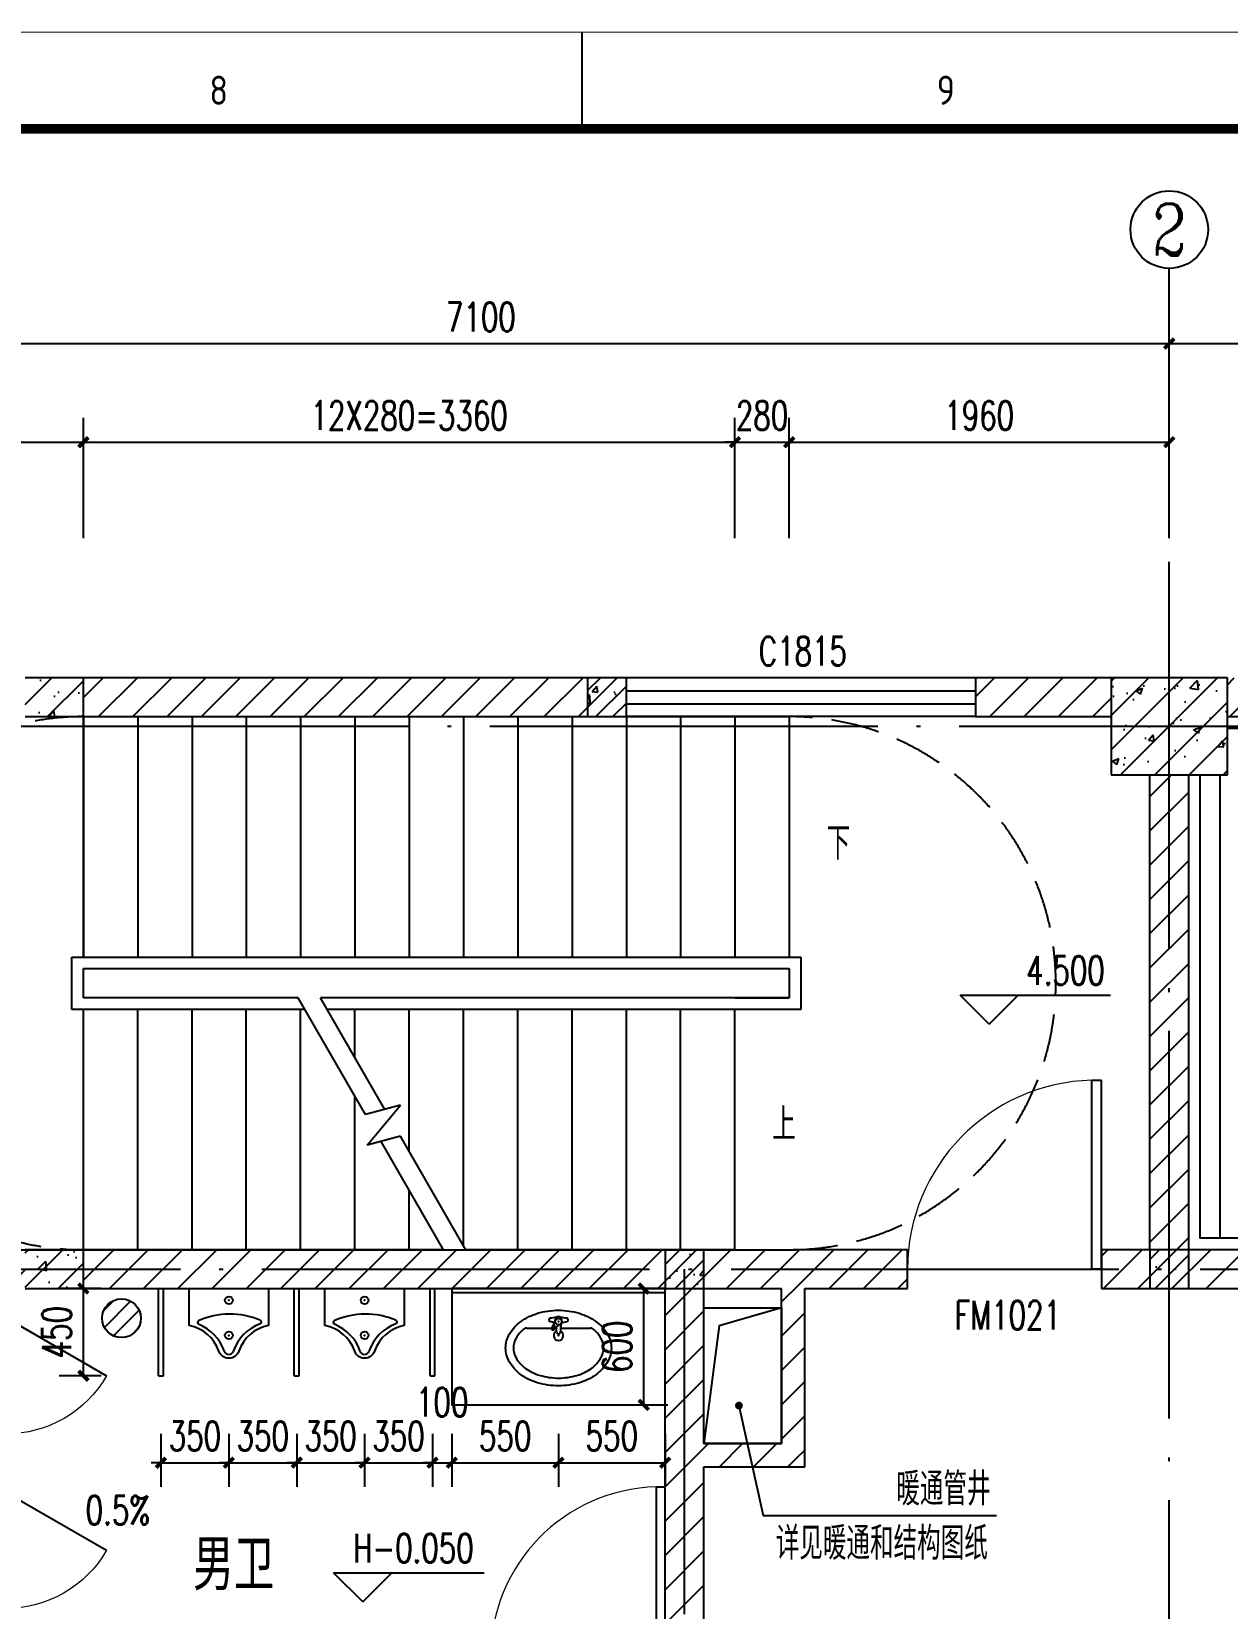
# Model space of a CAD drawing. Extents: x -93062 to 326984, y -142534 to 91021.
# Drawn here: x 168802 to 174969, y -11609 to -3476 of the extents above; entities that cross this region are included whole.
import ezdxf
from ezdxf.enums import TextEntityAlignment as Align

# ---------------------------------------------------------------- set-up
doc = ezdxf.new("R2010")
doc.units = 0
doc.header["$LTSCALE"] = 1000
doc.header["$MEASUREMENT"] = 0
doc.linetypes.add('DASH', pattern=[0.35, 0.25, -0.1])
doc.linetypes.add('DOTE', pattern=[2.42, 2, -0.2, 0.02, -0.2])
doc.layers.get('0').update_dxf_attribs({"color": 8})
doc.layers.get('Defpoints').update_dxf_attribs({"color": 8})
for name, color, linetype in [('AXIS', 8, 'Continuous'), ('AXIS_TEXT', 8, 'Continuous'), ('CENTRE LINE', 8, 'DOTE'), ('COLUMN', 8, 'Continuous'), ('DIM_ELEV', 8, 'Continuous'), ('DIM_LEAD', 8, 'Continuous'), ('DIM_SYMB', 8, 'Continuous'), ('DOTE', 8, 'DOTE'), ('HOLE', 8, 'Continuous'), ('LATRINE', 8, 'Continuous'), ('LVTRY', 8, 'Continuous'), ('PUB_DIM', 8, 'Continuous'), ('PUB_HATCH', 8, 'Continuous'), ('PUB_TEXT', 8, 'Continuous'), ('STAIR', 8, 'Continuous'), ('TEXT', 8, 'Continuous'), ('WALL', 8, 'Continuous'), ('WINDOW', 8, 'Continuous'), ('WINDOW_TEXT', 8, 'Continuous')]:
    doc.layers.add(name, color=color, linetype=linetype)
doc.styles.add('_TCH_AXIS', font='COMPLEX', dxfattribs={"bigfont": 'GBCBIG'})
doc.styles.add('_TCH_DIM', font='SIMPLEX', dxfattribs={"bigfont": 'GBCBIG'})
doc.styles.add('_TCH_DIM_T3', font='SIMPLEX', dxfattribs={"width": 0.705882, "bigfont": 'GBCBIG'})
doc.styles.add('_TCH_WINDOW', font='SIMPLEX', dxfattribs={"bigfont": 'GBCBIG'})
doc.styles.add('HZTXT', font='geditxt.shx', dxfattribs={"width": 0.8, "bigfont": 'hztxt1.shx'})
doc.styles.get("Standard").update_dxf_attribs({"font": 'gbenor.shx', "bigfont": 'gbcbig.shx'})
doc.styles.add('TK', font='GEDITXT.SHX', dxfattribs={"width": 0.85, "height": 3.5, "bigfont": 'DXT.SHX'})
doc.dimstyles.new('_TCH_ARCH&&50', dxfattribs={"dimtxt": 148.75, "dimasz": 50, "dimexe": 125, "dimexo": 150, "dimgap": 63.125, "dimtad": 1, "dimdec": 0, "dimzin": 0, "dimdsep": 46, "dimtxsty": '_TCH_DIM_T3', "dimblk": 'ARCHTICK', "dimcen": 0.09, "dimazin": 2, "dimtfac": 1, "dimtdec": 0, "dimtix": 1, "dimtmove": 2, "dimatfit": 3, "dimfxl": 1, "dimtolj": 1, "dimtzin": 0, "dimarcsym": 0})
pattern_1 = [(45, (0, 89.76), (-88.38838, 88.38838), [])]
pattern_2 = [(45, (0, 0), (-88.38835, 88.38835), []), (50, (0, 0), (358.6301, -31.37607), [37.5, -412.5]), (355, (0, 0), (-69.3757, 376.0961), [30, -330]), (100.4514, (29.9, -2.6), (289.2547, 344.7198), [31.8701, -350.57106]), (46.1842, (0, 100), (533.6205, -82.7595), [56.25, -618.75]), (96.6356, (44.47, 93.1), (467.3314, 487.059), [47.8051, -525.8565]), (351.1842, (0, 100), (467.331, 487.0593), [45, -495]), (21, (50, 75), (298.45353, -201.30945), [37.5, -412.5]), (326, (50, 75), (121.6577, 362.575), [30, -330]), (71.4514, (74.87, 58.22), (420.1113, 161.26525), [31.8701, -350.57106]), (37.5, (0, 0), (6.07993, 166.44693), [0, -326, 0, -335, 0, -331.25]), (7.5, (0, 0), (131.53477, 197.20586), [0, -191, 0, -318.5, 0, -126.25]), (327.5, (-111.5, 0), (266.91122, -11.27744), [0, -125, 0, -390, 0, -517.5]), (317.5, (-161.5, 0), (291.5931, 50.0525), [0, -162.5, 0, -259, 0, -367.5])]

# ---------------------------------------------------------------- blocks, each defined once
blk = doc.blocks.new('GEDI_WK_A11')
at = {"color": 3}
blk.add_line((600, 584), (600, 594), dxfattribs=at)
for points, const_width in [([(0, 0), (1050, 0), (1050, 594), (0, 594)], 0.1), ([(25, 10), (1040, 10), (1040, 584), (25, 584)], 1)]:
    blk.add_lwpolyline(points, close=True, dxfattribs=dict(at, const_width=const_width))
for s, p in [('8', (562.5, 588)), ('9', (637.5, 588))]:
    blk.add_text(s, height=3, dxfattribs=at).set_placement(p, align=Align.MIDDLE)
blk = doc.blocks.new('A$C024A6866')
blk.add_blockref('GEDI_WK_A11', (0, 0))
at = {"style": 'TK', "width": 0.85}
for tag, height, p in [('PROJECTNAME', 4.75, (985, 44)), ('PHASE', 4, (1027, 44)), ('DRAWINGNAME', 4.75, (995, 31))]:
    blk.add_attdef(tag, text='', height=height, dxfattribs=at).set_placement(p, align=Align.MIDDLE_CENTER)
for tag, p, height in [('APPROVE', (872, 32.75), 3.5), ('DESIGN', (917, 32.75), 3.5), ('REVIEW1', (872, 25.75), 3.5), ('DRAW', (917, 25.75), 3.5), ('REVIEW2', (872, 18.75), 3.5), ('PROPORTION', (917, 18.75), 3.5), ('DRAWINGNUMBER', (967, 18.5), 4), ('CHECK', (872, 11.75), 3.5), ('DATE', (917, 11.75), 3.5), ('VERSION', (1033, 11.75), 3.5)]:
    blk.add_attdef(tag, p, '', height=height, dxfattribs=at)
blk = doc.blocks.new('sgdsg')
at = {"xscale": 50, "yscale": 50, "zscale": 50}
blk.add_blockref('A$C024A6866', (-52500, 0), dxfattribs=at)
blk = doc.blocks.new('_ArchTick')
at = {"color": 0, "linetype": 'ByBlock', "const_width": 0.4}
blk.add_lwpolyline([(-0.5, -0.5), (0.5, 0.5)], dxfattribs=at)
blk = doc.blocks.new('*D825')
at = {"layer": 'Defpoints', "color": 0, "transparency": 16777216}
for p in [(171558.7, -9958.9), (171959, -9958.9), (171558.7, -10558.9)]:
    blk.add_point(p, dxfattribs=at)
at = {"layer": 'PUB_DIM', "color": 0, "lineweight": -2, "transparency": 16777216}
for p, q in [((171708.7, -9958.9), (172084, -9958.9)), ((171959, -10558.9), (171959, -9958.9)), ((171708.7, -10558.9), (172084, -10558.9))]:
    blk.add_line(p, q, dxfattribs=at)
at = {"layer": 'PUB_DIM', "color": 0, "lineweight": -2, "transparency": 16777216, "xscale": 50, "yscale": 50, "zscale": 50}
for p, rotation in [((171959, -9958.9), 90), ((171959, -10558.9), 270)]:
    blk.add_blockref('_ArchTick', p, dxfattribs=dict(at, rotation=rotation))
at = {"layer": 'PUB_DIM', "color": 0, "transparency": 16777216, "insert": (171821.5, -10258.9), "char_height": 148.75, "attachment_point": 5, "rotation": 90, "style": '_TCH_DIM_T3'}
blk.add_mtext('\\A1;600', dxfattribs=at)
blk = doc.blocks.new('*D826')
at = {"layer": 'Defpoints', "color": 0, "transparency": 16777216}
for p in [(169069.2, -9958.9), (169310, -9958.9), (169310, -10408.9)]:
    blk.add_point(p, dxfattribs=at)
at = {"layer": 'PUB_DIM', "color": 0, "lineweight": -2, "transparency": 16777216}
for p, q in [((169160, -9958.9), (168944.2, -9958.9)), ((169069.2, -10408.9), (169069.2, -9958.9)), ((169160, -10408.9), (168944.2, -10408.9))]:
    blk.add_line(p, q, dxfattribs=at)
at = {"layer": 'PUB_DIM', "color": 0, "lineweight": -2, "transparency": 16777216, "xscale": 50, "yscale": 50, "zscale": 50}
for p, rotation in [((169069.2, -9958.9), 90), ((169069.2, -10408.9), 270)]:
    blk.add_blockref('_ArchTick', p, dxfattribs=dict(at, rotation=rotation))
at = {"layer": 'PUB_DIM', "color": 0, "transparency": 16777216, "insert": (168931.7, -10183.9), "char_height": 148.75, "attachment_point": 5, "rotation": 90, "style": '_TCH_DIM_T3'}
blk.add_mtext('\\A1;450', dxfattribs=at)
blk = doc.blocks.new('*D827')
at = {"layer": 'Defpoints', "color": 0, "transparency": 16777216}
for p in [(169469.2, -10558.9), (169819.2, -10558.9), (169819.2, -10857)]:
    blk.add_point(p, dxfattribs=at)
at = {"layer": 'PUB_DIM', "color": 0, "lineweight": -2, "transparency": 16777216}
for p, q in [((169469.2, -10708.9), (169469.2, -10982)), ((169819.2, -10708.9), (169819.2, -10982)), ((169469.2, -10857), (169419.2, -10857)), ((169469.2, -10857), (169819.2, -10857)), ((169819.2, -10857), (169869.2, -10857))]:
    blk.add_line(p, q, dxfattribs=at)
at = {"layer": 'PUB_DIM', "color": 0, "lineweight": -2, "transparency": 16777216, "xscale": 50, "yscale": 50, "zscale": 50}
blk.add_blockref('_ArchTick', (169469.2, -10857), dxfattribs=at)
at = {"layer": 'PUB_DIM', "color": 0, "lineweight": -2, "transparency": 16777216, "xscale": 50, "yscale": 50, "zscale": 50, "rotation": 180}
blk.add_blockref('_ArchTick', (169819.2, -10857), dxfattribs=at)
at = {"layer": 'PUB_DIM', "color": 0, "transparency": 16777216, "insert": (169644.2, -10719.5), "char_height": 148.75, "attachment_point": 5, "style": '_TCH_DIM_T3'}
blk.add_mtext('\\A1;350', dxfattribs=at)
blk = doc.blocks.new('*D828')
at = {"layer": 'Defpoints', "color": 0, "transparency": 16777216}
for p in [(169819.2, -10558.9), (170169.2, -10558.9), (170169.2, -10857)]:
    blk.add_point(p, dxfattribs=at)
at = {"layer": 'PUB_DIM', "color": 0, "lineweight": -2, "transparency": 16777216}
for p, q in [((169819.2, -10708.9), (169819.2, -10982)), ((170169.2, -10708.9), (170169.2, -10982)), ((169819.2, -10857), (169769.2, -10857)), ((169819.2, -10857), (170169.2, -10857)), ((170169.2, -10857), (170219.2, -10857))]:
    blk.add_line(p, q, dxfattribs=at)
at = {"layer": 'PUB_DIM', "color": 0, "lineweight": -2, "transparency": 16777216, "xscale": 50, "yscale": 50, "zscale": 50}
blk.add_blockref('_ArchTick', (169819.2, -10857), dxfattribs=at)
at = {"layer": 'PUB_DIM', "color": 0, "lineweight": -2, "transparency": 16777216, "xscale": 50, "yscale": 50, "zscale": 50, "rotation": 180}
blk.add_blockref('_ArchTick', (170169.2, -10857), dxfattribs=at)
at = {"layer": 'PUB_DIM', "color": 0, "transparency": 16777216, "insert": (169994.2, -10719.5), "char_height": 148.75, "attachment_point": 5, "style": '_TCH_DIM_T3'}
blk.add_mtext('\\A1;350', dxfattribs=at)
blk = doc.blocks.new('*D829')
at = {"layer": 'Defpoints', "color": 0, "transparency": 16777216}
for p in [(170169.2, -10558.9), (170519.2, -10558.9), (170519.2, -10857)]:
    blk.add_point(p, dxfattribs=at)
at = {"layer": 'PUB_DIM', "color": 0, "lineweight": -2, "transparency": 16777216}
for p, q in [((170169.2, -10708.9), (170169.2, -10982)), ((170519.2, -10708.9), (170519.2, -10982)), ((170169.2, -10857), (170119.2, -10857)), ((170169.2, -10857), (170519.2, -10857)), ((170519.2, -10857), (170569.2, -10857))]:
    blk.add_line(p, q, dxfattribs=at)
at = {"layer": 'PUB_DIM', "color": 0, "lineweight": -2, "transparency": 16777216, "xscale": 50, "yscale": 50, "zscale": 50}
blk.add_blockref('_ArchTick', (170169.2, -10857), dxfattribs=at)
at = {"layer": 'PUB_DIM', "color": 0, "lineweight": -2, "transparency": 16777216, "xscale": 50, "yscale": 50, "zscale": 50, "rotation": 180}
blk.add_blockref('_ArchTick', (170519.2, -10857), dxfattribs=at)
at = {"layer": 'PUB_DIM', "color": 0, "transparency": 16777216, "insert": (170344.2, -10719.5), "char_height": 148.75, "attachment_point": 5, "style": '_TCH_DIM_T3'}
blk.add_mtext('\\A1;350', dxfattribs=at)
blk = doc.blocks.new('*D830')
at = {"layer": 'Defpoints', "color": 0, "transparency": 16777216}
for p in [(170519.2, -10558.9), (170869.2, -10558.9), (170869.2, -10857)]:
    blk.add_point(p, dxfattribs=at)
at = {"layer": 'PUB_DIM', "color": 0, "lineweight": -2, "transparency": 16777216}
for p, q in [((170519.2, -10708.9), (170519.2, -10982)), ((170869.2, -10708.9), (170869.2, -10982)), ((170519.2, -10857), (170469.2, -10857)), ((170519.2, -10857), (170869.2, -10857)), ((170869.2, -10857), (170919.2, -10857))]:
    blk.add_line(p, q, dxfattribs=at)
at = {"layer": 'PUB_DIM', "color": 0, "lineweight": -2, "transparency": 16777216, "xscale": 50, "yscale": 50, "zscale": 50}
blk.add_blockref('_ArchTick', (170519.2, -10857), dxfattribs=at)
at = {"layer": 'PUB_DIM', "color": 0, "lineweight": -2, "transparency": 16777216, "xscale": 50, "yscale": 50, "zscale": 50, "rotation": 180}
blk.add_blockref('_ArchTick', (170869.2, -10857), dxfattribs=at)
at = {"layer": 'PUB_DIM', "color": 0, "transparency": 16777216, "insert": (170694.2, -10719.5), "char_height": 148.75, "attachment_point": 5, "style": '_TCH_DIM_T3'}
blk.add_mtext('\\A1;350', dxfattribs=at)
blk = doc.blocks.new('*D831')
at = {"layer": 'Defpoints', "color": 0, "transparency": 16777216}
for p in [(170869.2, -10558.9), (170969.2, -10558.9), (170969.2, -10857)]:
    blk.add_point(p, dxfattribs=at)
at = {"layer": 'PUB_DIM', "color": 0, "lineweight": -2, "transparency": 16777216}
for p, q in [((170869.2, -10708.9), (170869.2, -10982)), ((170969.2, -10708.9), (170969.2, -10982)), ((170869.2, -10857), (170819.2, -10857)), ((170869.2, -10857), (170969.2, -10857)), ((170969.2, -10857), (171019.2, -10857))]:
    blk.add_line(p, q, dxfattribs=at)
at = {"layer": 'PUB_DIM', "color": 0, "lineweight": -2, "transparency": 16777216, "xscale": 50, "yscale": 50, "zscale": 50}
blk.add_blockref('_ArchTick', (170869.2, -10857), dxfattribs=at)
at = {"layer": 'PUB_DIM', "color": 0, "lineweight": -2, "transparency": 16777216, "xscale": 50, "yscale": 50, "zscale": 50, "rotation": 180}
blk.add_blockref('_ArchTick', (170969.2, -10857), dxfattribs=at)
at = {"layer": 'PUB_DIM', "color": 0, "transparency": 16777216, "insert": (170919.2, -10544.5), "char_height": 148.75, "attachment_point": 5, "style": '_TCH_DIM_T3'}
blk.add_mtext('\\A1;100', dxfattribs=at)
blk = doc.blocks.new('*D832')
at = {"layer": 'Defpoints', "color": 0, "transparency": 16777216}
for p in [(170969.2, -10558.9), (171519.2, -10558.9), (171519.2, -10857)]:
    blk.add_point(p, dxfattribs=at)
at = {"layer": 'PUB_DIM', "color": 0, "lineweight": -2, "transparency": 16777216}
for p, q in [((170969.2, -10708.9), (170969.2, -10982)), ((171519.2, -10708.9), (171519.2, -10982)), ((170969.2, -10857), (171519.2, -10857))]:
    blk.add_line(p, q, dxfattribs=at)
at = {"layer": 'PUB_DIM', "color": 0, "lineweight": -2, "transparency": 16777216, "xscale": 50, "yscale": 50, "zscale": 50, "rotation": 180}
blk.add_blockref('_ArchTick', (170969.2, -10857), dxfattribs=at)
at = {"layer": 'PUB_DIM', "color": 0, "lineweight": -2, "transparency": 16777216, "xscale": 50, "yscale": 50, "zscale": 50}
blk.add_blockref('_ArchTick', (171519.2, -10857), dxfattribs=at)
at = {"layer": 'PUB_DIM', "color": 0, "transparency": 16777216, "insert": (171244.2, -10719.5), "char_height": 148.75, "attachment_point": 5, "style": '_TCH_DIM_T3'}
blk.add_mtext('\\A1;550', dxfattribs=at)
blk = doc.blocks.new('*D833')
at = {"layer": 'Defpoints', "color": 0, "transparency": 16777216}
for p in [(171519.2, -10558.9), (172069.2, -10558.9), (172069.2, -10857)]:
    blk.add_point(p, dxfattribs=at)
at = {"layer": 'PUB_DIM', "color": 0, "lineweight": -2, "transparency": 16777216}
for p, q in [((171519.2, -10708.9), (171519.2, -10982)), ((172069.2, -10708.9), (172069.2, -10982)), ((171519.2, -10857), (172069.2, -10857))]:
    blk.add_line(p, q, dxfattribs=at)
at = {"layer": 'PUB_DIM', "color": 0, "lineweight": -2, "transparency": 16777216, "xscale": 50, "yscale": 50, "zscale": 50, "rotation": 180}
blk.add_blockref('_ArchTick', (171519.2, -10857), dxfattribs=at)
at = {"layer": 'PUB_DIM', "color": 0, "lineweight": -2, "transparency": 16777216, "xscale": 50, "yscale": 50, "zscale": 50}
blk.add_blockref('_ArchTick', (172069.2, -10857), dxfattribs=at)
at = {"layer": 'PUB_DIM', "color": 0, "transparency": 16777216, "insert": (171794.2, -10719.5), "char_height": 148.75, "attachment_point": 5, "style": '_TCH_DIM_T3'}
blk.add_mtext('\\A1;550', dxfattribs=at)
blk = doc.blocks.new('*D859')
at = {"layer": 'AXIS', "color": 0, "lineweight": -2, "transparency": 16777216}
for p, q in [((167569.2, -6088.5), (167569.2, -5468.6)), ((169069.2, -6088.5), (169069.2, -5468.6)), ((167569.2, -5593.6), (169069.2, -5593.6))]:
    blk.add_line(p, q, dxfattribs=at)
at = {"layer": 'Defpoints', "color": 0, "transparency": 16777216}
for p in [(169069.2, -5593.6), (167569.2, -6238.5), (169069.2, -6238.5)]:
    blk.add_point(p, dxfattribs=at)
at = {"layer": 'AXIS', "color": 0, "lineweight": -2, "transparency": 16777216, "xscale": 50, "yscale": 50, "zscale": 50, "rotation": 180}
blk.add_blockref('_ArchTick', (167569.2, -5593.6), dxfattribs=at)
at = {"layer": 'AXIS', "color": 0, "lineweight": -2, "transparency": 16777216, "xscale": 50, "yscale": 50, "zscale": 50}
blk.add_blockref('_ArchTick', (169069.2, -5593.6), dxfattribs=at)
at = {"layer": 'AXIS', "color": 0, "transparency": 16777216, "insert": (168319.2, -5456.1), "char_height": 148.75, "attachment_point": 5, "style": '_TCH_DIM_T3'}
blk.add_mtext('\\A1;1500', dxfattribs=at)
blk = doc.blocks.new('*D860')
at = {"layer": 'AXIS', "color": 0, "lineweight": -2, "transparency": 16777216}
for p, q in [((169069.2, -6088.5), (169069.2, -5468.6)), ((172429.2, -6088.5), (172429.2, -5468.6)), ((169069.2, -5593.6), (172429.2, -5593.6))]:
    blk.add_line(p, q, dxfattribs=at)
at = {"layer": 'Defpoints', "color": 0, "transparency": 16777216}
for p in [(172429.2, -5593.6), (169069.2, -6238.5), (172429.2, -6238.5)]:
    blk.add_point(p, dxfattribs=at)
at = {"layer": 'AXIS', "color": 0, "lineweight": -2, "transparency": 16777216, "xscale": 50, "yscale": 50, "zscale": 50, "rotation": 180}
blk.add_blockref('_ArchTick', (169069.2, -5593.6), dxfattribs=at)
at = {"layer": 'AXIS', "color": 0, "lineweight": -2, "transparency": 16777216, "xscale": 50, "yscale": 50, "zscale": 50}
blk.add_blockref('_ArchTick', (172429.2, -5593.6), dxfattribs=at)
at = {"layer": 'AXIS', "color": 0, "transparency": 16777216, "insert": (170749.2, -5456.1), "char_height": 148.75, "attachment_point": 5, "style": '_TCH_DIM_T3'}
blk.add_mtext('\\A1;12X280=3360', dxfattribs=at)
blk = doc.blocks.new('*D861')
at = {"layer": 'AXIS', "color": 0, "lineweight": -2, "transparency": 16777216}
for p, q in [((172429.2, -6088.5), (172429.2, -5468.6)), ((172709.2, -6088.5), (172709.2, -5468.6)), ((172429.2, -5593.6), (172379.2, -5593.6)), ((172429.2, -5593.6), (172709.2, -5593.6)), ((172709.2, -5593.6), (172759.2, -5593.6))]:
    blk.add_line(p, q, dxfattribs=at)
at = {"layer": 'Defpoints', "color": 0, "transparency": 16777216}
for p in [(172709.2, -5593.6), (172429.2, -6238.5), (172709.2, -6238.5)]:
    blk.add_point(p, dxfattribs=at)
at = {"layer": 'AXIS', "color": 0, "lineweight": -2, "transparency": 16777216, "xscale": 50, "yscale": 50, "zscale": 50}
blk.add_blockref('_ArchTick', (172429.2, -5593.6), dxfattribs=at)
at = {"layer": 'AXIS', "color": 0, "lineweight": -2, "transparency": 16777216, "xscale": 50, "yscale": 50, "zscale": 50, "rotation": 180}
blk.add_blockref('_ArchTick', (172709.2, -5593.6), dxfattribs=at)
at = {"layer": 'AXIS', "color": 0, "transparency": 16777216, "insert": (172569.2, -5456.1), "char_height": 148.75, "attachment_point": 5, "style": '_TCH_DIM_T3'}
blk.add_mtext('\\A1;280', dxfattribs=at)
blk = doc.blocks.new('*D862')
at = {"layer": 'AXIS', "color": 0, "lineweight": -2, "transparency": 16777216}
for p, q in [((172709.2, -6088.5), (172709.2, -5468.6)), ((174669.2, -6088.5), (174669.2, -5468.6)), ((172709.2, -5593.6), (174669.2, -5593.6))]:
    blk.add_line(p, q, dxfattribs=at)
at = {"layer": 'Defpoints', "color": 0, "transparency": 16777216}
for p in [(174669.2, -5593.6), (172709.2, -6238.5), (174669.2, -6238.5)]:
    blk.add_point(p, dxfattribs=at)
at = {"layer": 'AXIS', "color": 0, "lineweight": -2, "transparency": 16777216, "xscale": 50, "yscale": 50, "zscale": 50, "rotation": 180}
blk.add_blockref('_ArchTick', (172709.2, -5593.6), dxfattribs=at)
at = {"layer": 'AXIS', "color": 0, "lineweight": -2, "transparency": 16777216, "xscale": 50, "yscale": 50, "zscale": 50}
blk.add_blockref('_ArchTick', (174669.2, -5593.6), dxfattribs=at)
at = {"layer": 'AXIS', "color": 0, "transparency": 16777216, "insert": (173689.2, -5456.1), "char_height": 148.75, "attachment_point": 5, "style": '_TCH_DIM_T3'}
blk.add_mtext('\\A1;1960', dxfattribs=at)
blk = doc.blocks.new('*D863')
at = {"layer": 'AXIS', "color": 0, "lineweight": -2, "transparency": 16777216}
for p, q in [((167569.2, -6088.5), (167569.2, -4960.1)), ((174669.2, -6088.5), (174669.2, -4960.1)), ((167569.2, -5085.1), (174669.2, -5085.1))]:
    blk.add_line(p, q, dxfattribs=at)
at = {"layer": 'Defpoints', "color": 0, "transparency": 16777216}
for p in [(174669.2, -5085.1), (167569.2, -6238.5), (174669.2, -6238.5)]:
    blk.add_point(p, dxfattribs=at)
at = {"layer": 'AXIS', "color": 0, "lineweight": -2, "transparency": 16777216, "xscale": 50, "yscale": 50, "zscale": 50, "rotation": 180}
blk.add_blockref('_ArchTick', (167569.2, -5085.1), dxfattribs=at)
at = {"layer": 'AXIS', "color": 0, "lineweight": -2, "transparency": 16777216, "xscale": 50, "yscale": 50, "zscale": 50}
blk.add_blockref('_ArchTick', (174669.2, -5085.1), dxfattribs=at)
at = {"layer": 'AXIS', "color": 0, "transparency": 16777216, "insert": (171119.2, -4947.6), "char_height": 148.75, "attachment_point": 5, "style": '_TCH_DIM_T3'}
blk.add_mtext('\\A1;7100', dxfattribs=at)
blk = doc.blocks.new('*D864')
at = {"layer": 'AXIS', "color": 0, "lineweight": -2, "transparency": 16777216}
for p, q in [((174669.2, -6088.5), (174669.2, -4960.1)), ((178119.2, -6088.5), (178119.2, -4960.1)), ((174669.2, -5085.1), (178119.2, -5085.1))]:
    blk.add_line(p, q, dxfattribs=at)
at = {"layer": 'Defpoints', "color": 0, "transparency": 16777216}
for p in [(178119.2, -5085.1), (174669.2, -6238.5), (178119.2, -6238.5)]:
    blk.add_point(p, dxfattribs=at)
at = {"layer": 'AXIS', "color": 0, "lineweight": -2, "transparency": 16777216, "xscale": 50, "yscale": 50, "zscale": 50, "rotation": 180}
blk.add_blockref('_ArchTick', (174669.2, -5085.1), dxfattribs=at)
at = {"layer": 'AXIS', "color": 0, "lineweight": -2, "transparency": 16777216, "xscale": 50, "yscale": 50, "zscale": 50}
blk.add_blockref('_ArchTick', (178119.2, -5085.1), dxfattribs=at)
at = {"layer": 'AXIS', "color": 0, "transparency": 16777216, "insert": (176394.2, -4947.6), "char_height": 148.75, "attachment_point": 5, "style": '_TCH_DIM_T3'}
blk.add_mtext('\\A1;3450', dxfattribs=at)
blk = doc.blocks.new('$DorLib2D$00000001')
for p, q in [((0.45, 0.975), (0.5, 0.975)), ((0.45, 0), (0.45, 0.975)), ((0.5, 0), (0.5, 0.975)), ((0.5, 0), (0.45, 0))]:
    blk.add_line(p, q)
at = {"lineweight": 13}
blk.add_arc((0.475, 0), 0.975, 91.46928, 180, dxfattribs=at)
blk = doc.blocks.new('$lvtry$00000222')
at = {"color": 0, "elevation": 0}
blk.add_lwpolyline([(-205, -190.7), (-205, 0), (205, 0), (205, -190.7, 0.268068), (50.8, -323.5, -0.317765), (0, -359.6, -0.317765), (-50.8, -323.5, 0.268068)], format="xyb", close=True, dxfattribs=at)
at = {"color": 0}
for centre in [(0, -60.4, 0), (0, -241.6, 0)]:
    blk.add_circle(centre, 20, dxfattribs=at)
for centre, radius, start, end in [((5.1, -526.4, 0), 395, 66.66751, 114.10839), ((-152.2, -175, 0), 10, 114.10839, 248.1394), ((-242.8, -400.9, 0), 233.4, 19.26394, 68.1394), ((242.8, -400.9, 0), 233.4, 110.49411, 160.73606), ((157.6, -172.9, 0), 10, 290.49411, 66.66751), ((0.2, -316, 0), 24, 199.26394, 269.49984), ((-0.2, -316, 0), 24, 270.50016, 340.73606)]:
    blk.add_arc(centre, radius, start, end, dxfattribs=at)
for p in [(0, -60.4, 0), (0, -241.6, 0)]:
    blk.add_point(p, dxfattribs=at)
blk = doc.blocks.new('$lvtry$00000195')
at = {"color": 0}
for p, q in [((-16.7, -58.3), (-16.7, -48.5)), ((16.7, -58.3), (16.7, -48.5)), ((-165.2, -91.4), (-34.4, -91.4)), ((-16.2, -91.4), (-11, -91.4)), ((11, -91.4), (165.2, -91.4))]:
    blk.add_line(p, q, dxfattribs=at)
blk.add_lwpolyline([(272.6, -194.7, -0.132138), (253.6, -265.6, -0.106661), (192.8, -332.4, -0.083339), (107.9, -373.9, -0.072039), (0, -389.5, -0.072039), (-107.9, -373.9, -0.083339), (-192.8, -332.4, -0.106661), (-253.6, -265.6, -0.132138), (-272.6, -194.7, -0.132138), (-253.6, -123.9, -0.106661), (-192.8, -57, -0.083339), (-107.9, -15.6, -0.072039), (0, 0, -0.072039), (107.9, -15.6, -0.083339), (192.8, -57, -0.106661), (253.6, -123.9, -0.132138)], format="xyb", close=True, dxfattribs=at)
blk.add_circle((0, -58.3), 16.7, dxfattribs=at)
for centre, radius, start, end in [((-40.2, -49.1), 10.1, 106.60956, 258.16482), ((-64.3, 218.4), 258.7, 274.70692, 282.37316), ((-74.6, -228.5), 172.6, 71.36005, 79.18732), ((-171, 3.5), 166.2, 324.84107, 338.13372), ((-171, 3.5), 169.7, 324.84107, 331.35233), ((100.4, -209.9), 166.2, 125.53268, 138.82532), ((-12.3, -73.9), 10.6, 201.89238, 261.77402), ((0, -48.5), 16.7, 0, 180), ((64.3, 218.4), 258.7, 257.62684, 265.29308), ((381.1, -130.7), 372.2, 170.10083, 177.60176), ((74.6, -228.5), 172.6, 100.81268, 110.41907), ((40.2, -49.1), 10.1, 281.83518, 73.39044), ((-131.4, -194.7), 101.2, 149.8906, 180), ((-68.3, -231.3), 174.2, 128.92569, 149.8906), ((-165.2, -111.4), 20, 90, 128.92569), ((-28.9, -95.1), 6.77, 155.34398, 308.32242), ((-28.9, -95.1), 3.37, 155.34398, 308.32242), ((100.4, -209.9), 169.7, 132.31406, 138.82532), ((0, -130.7), 25, 112.516, 67.484), ((-381.1, -130.7), 372.2, 2.39824, 6.76269), ((0, -111.5), 9.9, 201.78369, 338.21631), ((165.2, -111.4), 20, 51.07431, 90), ((165.2, -111.4), 20, 51.07431, 90), ((68.3, -231.3), 174.2, 30.1094, 51.07431), ((131.4, -194.7), 101.2, 0, 30.1094), ((-131.4, -194.7), 101.2, 180, 210.1094), ((131.4, -194.7), 101.2, 329.8906, 0), ((-68.3, -158.1), 174.2, 210.1094, 234.46232), ((-27, -100.3), 245.2, 234.46232, 253.51826), ((27, -100.3), 245.2, 286.48174, 305.53768), ((68.3, -158.1), 174.2, 305.53768, 329.8906), ((0, -9.1), 340.4, 253.51826, 270), ((0, -9.1), 340.4, 270, 286.48174)]:
    blk.add_arc(centre, radius, start, end, dxfattribs=at)
for p in [(0, -58.3), (0, -130.7)]:
    blk.add_point(p, dxfattribs=at)
blk = doc.blocks.new('$TCHSYS$WIN2D')
for p, q in [((-0.5, 0.5), (0.5, 0.5)), ((0.5, 0.1667), (-0.5, 0.1667)), ((0.5, -0.1667), (-0.5, -0.1667)), ((-0.5, -0.5), (0.5, -0.5))]:
    blk.add_line(p, q)
blk = doc.blocks.new('$TCHSYS$APDOOR2D')
blk.add_line((0.5, 0), (0, 0.866))
at = {"lineweight": 13}
blk.add_arc((0.5, 0), 1, 120, 180, dxfattribs=at)

msp = doc.modelspace()

# ---------------------------------------------------------------- hatches: boundary and pattern name
at = {"layer": 'LVTRY'}
h = msp.add_hatch(dxfattribs=at)
h.set_pattern_fill('ANSI31', color=256, scale=40)
h.set_pattern_definition([(45, (201003.5, -88431), (-44.90128, 44.90128), [])])
edge = h.paths.add_edge_path()
edge.add_arc((169265.5, -10112), 100, 0, 360)
at = {"layer": 'PUB_HATCH'}
h = msp.add_hatch(dxfattribs=at)
h.set_pattern_fill('钢筋混凝土', color=256, scale=50, style=0)
h.set_pattern_definition(pattern_2)
h.paths.add_polyline_path([(168769.2, -7008.9), (169069.2, -7008.9), (169069.2, -6808.9), (168769.2, -6808.9)])
h = msp.add_hatch(dxfattribs=at)
h.set_pattern_fill('普通砖', color=256, scale=50, style=0)
h.set_pattern_definition(pattern_1)
h.paths.add_polyline_path([(168919.2, -6808.9), (169069.2, -6808.9), (169069.2, -7008.9), (171869.5, -7008.9), (171869.5, -6808.9)])
h = msp.add_hatch(dxfattribs=at)
h.set_pattern_fill('钢筋混凝土', color=256, scale=50, style=0)
h.set_pattern_definition(pattern_2)
h.paths.add_polyline_path([(171869.5, -6808.9), (171669.5, -6808.9), (171669.5, -7008.9), (171869.5, -7008.9)])
h = msp.add_hatch(dxfattribs=at)
h.set_pattern_fill('普通砖', color=256, scale=50, style=0)
h.set_pattern_definition(pattern_1)
h.paths.add_polyline_path([(174369.2, -7008.9), (174369.2, -6808.9), (173669.5, -6808.9), (173669.5, -7008.9)])
h = msp.add_hatch(dxfattribs=at)
h.set_pattern_fill('钢筋混凝土', color=256, scale=50, style=0)
h.set_pattern_definition(pattern_2)
h.paths.add_polyline_path([(174369.2, -7308.9), (174969.2, -7308.9), (174969.2, -6808.9), (174369.2, -6808.9)])
h = msp.add_hatch(dxfattribs=at)
h.set_pattern_fill('普通砖', color=256, scale=50, style=0)
h.set_pattern_definition(pattern_1)
h.paths.add_polyline_path([(174969.2, -6808.9), (174969.2, -7008.9), (175869.2, -7008.9), (175869.2, -6808.9)])
h = msp.add_hatch(dxfattribs=at)
h.set_pattern_fill('普通砖', color=256, scale=50, style=0)
h.set_pattern_definition(pattern_1)
h.paths.add_polyline_path([(174769.2, -7308.9), (174569.2, -7308.9), (174569.2, -9758.9), (174669.2, -9825.6), (174769.2, -9758.9)])
h = msp.add_hatch(dxfattribs=at)
h.set_pattern_fill('普通砖', color=256, scale=50, style=0)
h.set_pattern_definition(pattern_1)
h.paths.add_polyline_path([(168769.2, -9958.9), (168769.2, -9758.9), (168919.2, -9758.9), (167569.2, -9758.9), (167569.2, -9958.9)])
h = msp.add_hatch(dxfattribs=at)
h.set_pattern_fill('钢筋混凝土', color=256, scale=50, style=0)
h.set_pattern_definition(pattern_2)
h.paths.add_polyline_path([(168769.2, -9958.9), (169069.2, -9958.9), (169069.2, -9758.9), (168769.2, -9758.9)])
h = msp.add_hatch(dxfattribs=at)
h.set_pattern_fill('普通砖', color=256, scale=50, style=0)
h.set_pattern_definition(pattern_1)
h.paths.add_polyline_path([(168919.2, -9758.9), (169069.2, -9758.9), (169069.2, -9958.9), (172069.2, -9958.9), (172169.2, -9892.3), (172169.2, -9758.9)])
h = msp.add_hatch(dxfattribs=at)
h.set_pattern_fill('钢筋混凝土', color=256, scale=50, style=0)
h.set_pattern_definition(pattern_2)
h.paths.add_polyline_path([(172269.2, -9758.9), (172069.2, -9758.9), (172069.2, -9958.9), (172269.2, -9958.9)])
h = msp.add_hatch(dxfattribs=at)
h.set_pattern_fill('普通砖', color=256, scale=50, style=0)
h.set_pattern_definition(pattern_1)
h.paths.add_polyline_path([(172169.2, -9892.3), (172269.2, -9958.9), (172669.2, -9958.9), (172729.2, -9892.3), (172729.2, -9758.9), (172169.2, -9758.9)])
h = msp.add_hatch(dxfattribs=at)
h.set_pattern_fill('普通砖', color=256, scale=50, style=0)
h.set_pattern_definition(pattern_1)
h.paths.add_polyline_path([(172789.2, -9958.9), (173319.2, -9958.9), (173319.2, -9758.9), (172729.2, -9758.9), (172729.2, -9892.3)])
h = msp.add_hatch(dxfattribs=at)
h.set_pattern_fill('普通砖', color=256, scale=50, style=0)
h.set_pattern_definition(pattern_1)
h.paths.add_polyline_path([(174569.2, -9758.9), (174319.2, -9758.9), (174319.2, -9958.9), (174669.2, -9958.9), (174669.2, -9825.6)])
h = msp.add_hatch(dxfattribs=at)
h.set_pattern_fill('钢筋混凝土', color=256, scale=50, style=0)
h.set_pattern_definition(pattern_2)
h.paths.add_polyline_path([(174569.2, -9758.9), (174569.2, -9958.9), (174769.2, -9958.9), (174769.2, -9758.9)])
h = msp.add_hatch(dxfattribs=at)
h.set_pattern_fill('普通砖', color=256, scale=50, style=0)
h.set_pattern_definition(pattern_1)
h.paths.add_polyline_path([(174669.2, -9958.9), (176769.2, -9958.9), (176769.2, -9758.9), (174769.2, -9758.9), (174669.2, -9825.6)])
h = msp.add_hatch(dxfattribs=at)
h.set_pattern_fill('普通砖', color=256, scale=50, style=0)
h.set_pattern_definition(pattern_1)
h.paths.add_polyline_path([(172202.6, -10818.9), (172269.2, -10758.9), (172269.2, -9958.9), (172169.2, -9892.3), (172069.2, -9958.9), (172069.2, -10818.9)])
h = msp.add_hatch(dxfattribs=at)
h.set_pattern_fill('普通砖', color=256, scale=50, style=0)
h.set_pattern_definition(pattern_1)
h.paths.add_polyline_path([(172669.2, -10758.9), (172789.2, -10878.9), (172789.2, -9958.9), (172729.2, -9892.3), (172669.2, -9958.9)])
h = msp.add_hatch(dxfattribs=at)
h.set_pattern_fill('普通砖', color=256, scale=50, style=0)
h.set_pattern_definition(pattern_1)
h.paths.add_polyline_path([(172202.6, -10818.9), (172269.2, -10878.9), (172789.2, -10878.9), (172669.2, -10758.9), (172269.2, -10758.9)])
h = msp.add_hatch(dxfattribs=at)
h.set_pattern_fill('普通砖', color=256, scale=50, style=0)
h.set_pattern_definition(pattern_1)
h.paths.add_polyline_path([(172135.9, -11858.9), (172269.2, -11858.9), (172269.2, -10878.9), (172202.6, -10818.9), (172069.2, -10818.9), (172069.2, -11758.9)])

# ---------------------------------------------------------------- linework, layer by layer
at = {"layer": 'AXIS'}
msp.add_line((174669.2, -5938.5), (174669.2, -4697), dxfattribs=at)
msp.add_circle((174669.2, -4497), 200, dxfattribs=at)
at = {"layer": 'CENTRE LINE'}
msp.add_line((167569.2, -9858.9), (178982, -9858.9), dxfattribs=at)
msp.add_lwpolyline([(172169.2, -14058.9), (172169.2, -9858.9)], dxfattribs=at)
at = {"layer": 'COLUMN'}
for p, q in [((169069.2, -6808.9), (168769.2, -6808.9)), ((169069.2, -7008.9), (169069.2, -6808.9)), ((171869.5, -6808.9), (171669.5, -6808.9)), ((171669.5, -6808.9), (171669.5, -7008.9)), ((171869.5, -7008.9), (171869.5, -6808.9)), ((174969.2, -6808.9), (174369.2, -6808.9)), ((174369.2, -6808.9), (174369.2, -7308.9)), ((174969.2, -7308.9), (174969.2, -6808.9)), ((168769.2, -7008.9), (169069.2, -7008.9)), ((171669.5, -7008.9), (171869.5, -7008.9)), ((174369.2, -7308.9), (174969.2, -7308.9)), ((169069.2, -9758.9), (168769.2, -9758.9)), ((169069.2, -9958.9), (169069.2, -9758.9)), ((172269.2, -9758.9), (172069.2, -9758.9)), ((172069.2, -9758.9), (172069.2, -9958.9)), ((172269.2, -9958.9), (172269.2, -9758.9)), ((174569.2, -9758.9), (174569.2, -9958.9)), ((174769.2, -9758.9), (174569.2, -9758.9)), ((174769.2, -9958.9), (174769.2, -9758.9)), ((168769.2, -9958.9), (169069.2, -9958.9)), ((172069.2, -9958.9), (172269.2, -9958.9)), ((174569.2, -9958.9), (174769.2, -9958.9))]:
    msp.add_line(p, q, dxfattribs=at)
at = {"layer": 'DIM_ELEV'}
for p, q in [((173740, -8595.5), (173590, -8445.5)), ((173590, -8445.5), (174366.5, -8445.5)), ((173740, -8595.5), (173890, -8445.5)), ((170509.5, -11574.5), (170359.5, -11424.5)), ((170359.5, -11424.5), (171136, -11424.5)), ((170509.5, -11574.5), (170659.5, -11424.5))]:
    msp.add_line(p, q, dxfattribs=at)
at = {"layer": 'DIM_LEAD'}
for p, q in [((172450, -10562.5), (172575, -11130)), ((172575, -11130), (173777.5, -11130))]:
    msp.add_line(p, q, dxfattribs=at)
at = {"layer": 'DIM_LEAD', "const_width": 20}
msp.add_lwpolyline([(172447.8, -10552.7, 1), (172452.2, -10572.3, 1)], format="xyb", close=True, dxfattribs=at)
at = {"layer": 'DIM_SYMB'}
for points in [[(172849.2, -7658.9, 0, 0, 0), (168269.2, -7658.9, 0, 0, 0), (168269.2, -9108.9, 0, 0, 0), (170319.2, -9108.9, 40, 0, 0), (170469.2, -9108.9, 0, 0, 0)], [(172569.2, -9108.9, 0, 0, 0), (170899.2, -9108.9, 40, 0, 0), (170749.2, -9108.9, 0, 0, 0)], [(169249.5, -10975, 0, 0, 0), (169242.6, -10719.4, 40, 0, 0), (169238.5, -10569.5, 0, 0, 0)]]:
    msp.add_lwpolyline(points, format="xyseb", dxfattribs=at)
at = {"layer": 'DOTE'}
msp.add_line((166326, -7058.9), (178982, -7058.9), dxfattribs=at)
msp.add_lwpolyline([(174669.2, -15470), (174669.2, -6061.5)], dxfattribs=at)
at = {"layer": 'HOLE'}
msp.add_lwpolyline([(172269.2, -10058.9), (172669.2, -10058.9), (172669.2, -10758.9), (172269.2, -10758.9)], close=True, dxfattribs=at)
msp.add_lwpolyline([(172669.2, -10058.9), (172347.8, -10151), (172269.2, -10758.9)], dxfattribs=at)
at = {"layer": 'LATRINE'}
for p, q in [((169456.7, -10408.9), (169456.7, -9958.9)), ((169456.7, -9958.9), (169481.7, -9958.9)), ((169481.7, -10408.9), (169481.7, -9958.9)), ((170156.7, -10408.9), (170156.7, -9958.9)), ((170156.7, -9958.9), (170181.7, -9958.9)), ((170181.7, -10408.9), (170181.7, -9958.9)), ((170856.7, -10408.9), (170856.7, -9958.9)), ((170856.7, -9958.9), (170881.7, -9958.9)), ((170881.7, -10408.9), (170881.7, -9958.9)), ((169456.7, -10408.9), (169481.7, -10408.9)), ((170156.7, -10408.9), (170181.7, -10408.9)), ((170856.7, -10408.9), (170881.7, -10408.9))]:
    msp.add_line(p, q, dxfattribs=at)
at = {"layer": 'LVTRY'}
msp.add_line((170969.2, -9978.9), (172069.2, -9978.9), dxfattribs=at)
for points in [[(174969.2, -7008.9), (175369.2, -7008.9), (175369.2, -9758.9), (174769.2, -9758.9), (174769.2, -7308.9)], [(174969.2, -7068.9), (175309.2, -7068.9), (175309.2, -9698.9), (174829.2, -9698.9), (174829.2, -7308.9)], [(174929.2, -7308.9), (174929.2, -9698.9)]]:
    msp.add_lwpolyline(points, dxfattribs=at)
msp.add_lwpolyline([(172069.2, -9958.9), (170969.2, -9958.9), (170969.2, -10558.9), (172069.2, -10558.9)], close=True, dxfattribs=at)
msp.add_circle((169265.5, -10112), 100, dxfattribs=at)
at = {"layer": 'STAIR'}
for p, q in [((169069.2, -7008.9), (171669.5, -7008.9)), ((169069.2, -7008.9), (169069.2, -8248.9)), ((169069.2, -8248.9), (169069.2, -7008.9)), ((169349.2, -7008.9), (169349.2, -8248.9)), ((169629.2, -7008.9), (169629.2, -8248.9)), ((169909.2, -7008.9), (169909.2, -8248.9)), ((170189.2, -7008.9), (170189.2, -8248.9)), ((170469.2, -7008.9), (170469.2, -8248.9)), ((170749.2, -7008.9), (170749.2, -8248.9)), ((171029.2, -7008.9), (171029.2, -8248.9)), ((171309.2, -7008.9), (171309.2, -8248.9)), ((171589.2, -7008.9), (171589.2, -8248.9)), ((171869.2, -7008.9), (171869.2, -8248.9)), ((171869.5, -7008.9), (172709.2, -7008.9)), ((172149.2, -7008.9), (172149.2, -8248.9)), ((172429.2, -7008.9), (172429.2, -8248.9)), ((172709.2, -7008.9), (172709.2, -8248.9)), ((169009.2, -8518.9), (169009.2, -8248.9)), ((169009.2, -8248.9), (172769.2, -8248.9)), ((172769.2, -8248.9), (172769.2, -8518.9)), ((169069.2, -8308.9), (172709.2, -8308.9)), ((169069.2, -8458.9), (169069.2, -8308.9)), ((169069.2, -8308.9), (172709.2, -8308.9)), ((169069.2, -8458.9), (169069.2, -8308.9)), ((172709.2, -8308.9), (172709.2, -8458.9)), ((170210.9, -8518.9), (169009.2, -8518.9)), ((170176.2, -8458.9), (169069.2, -8458.9)), ((170176.2, -8458.9), (169069.2, -8458.9)), ((169069.2, -9758.9), (169069.2, -8518.9)), ((169069.2, -9758.9), (169069.2, -8518.9)), ((169349.2, -9758.9), (169349.2, -8518.9)), ((169629.2, -9758.9), (169629.2, -8518.9)), ((169909.2, -9758.9), (169909.2, -8518.9)), ((170524.3, -9061.8), (170176.2, -8458.9)), ((170189.2, -9758.9), (170189.2, -8518.9)), ((172429.2, -8458.9), (170291.7, -8458.9)), ((170624.3, -9035), (170291.7, -8458.9)), ((172709.2, -8458.9), (170291.7, -8458.9)), ((172769.2, -8518.9), (170326.3, -8518.9)), ((170469.2, -8766.4), (170469.2, -8518.9)), ((170749.2, -9251.4), (170749.2, -8518.9)), ((171029.2, -9736.4), (171029.2, -8518.9)), ((171309.2, -9758.9), (171309.2, -8518.9)), ((171589.2, -9758.9), (171589.2, -8518.9)), ((171869.2, -9758.9), (171869.2, -8518.9)), ((172149.2, -9758.9), (172149.2, -8518.9)), ((172429.2, -8458.9), (172709.2, -8458.9)), ((172429.2, -9758.9), (172429.2, -8518.9)), ((170469.2, -9758.9), (170469.2, -8966.4)), ((170704.7, -9013.5), (170524.3, -9061.8)), ((170531.8, -9219.5), (170704.7, -9013.5)), ((170704.2, -9173.3), (170531.8, -9219.5)), ((171042.2, -9758.9), (170704.2, -9173.3)), ((170926.8, -9758.9), (170604.2, -9200.1)), ((170749.2, -9758.9), (170749.2, -9451.4)), ((167469.2, -9758.9), (169069.2, -9758.9)), ((170926.8, -9758.9), (169069.2, -9758.9)), ((172069.2, -9758.9), (171042.2, -9758.9)), ((172429.2, -9758.9), (172269.2, -9758.9))]:
    msp.add_line(p, q, dxfattribs=at)
at = {"layer": 'STAIR', "color": 251, "linetype": 'DASH'}
for centre, start, end in [((169069.2, -8383.9), 90, 270), ((172709.2, -8383.9), 270, 90)]:
    msp.add_arc(centre, 1375, start, end, dxfattribs=at)
at = {"layer": 'WALL'}
for p, q in [((171869.5, -6808.9), (169069.2, -6808.9)), ((171869.5, -7008.9), (171869.5, -6808.9)), ((174369.2, -6808.9), (173669.5, -6808.9)), ((173669.5, -6808.9), (173669.5, -7008.9)), ((169069.2, -7008.9), (171869.5, -7008.9)), ((173669.5, -7008.9), (174369.2, -7008.9)), ((174969.2, -7008.9), (175869.2, -7008.9)), ((174569.2, -9758.9), (174569.2, -7308.9)), ((174769.2, -9758.9), (174769.2, -7308.9)), ((169069.2, -9758.9), (172169.2, -9758.9)), ((172169.2, -9758.9), (172729.2, -9758.9)), ((173319.2, -9758.9), (172729.2, -9758.9)), ((173319.2, -9958.9), (173319.2, -9758.9)), ((174569.2, -9758.9), (174319.2, -9758.9)), ((174319.2, -9758.9), (174319.2, -9958.9)), ((176769.2, -9758.9), (174769.2, -9758.9)), ((169069.2, -9958.9), (172069.2, -9958.9)), ((172069.2, -10818.9), (172069.2, -9958.9)), ((172269.2, -9958.9), (172669.2, -9958.9)), ((172269.2, -10758.9), (172269.2, -9958.9)), ((172669.2, -10758.9), (172669.2, -9958.9)), ((172789.2, -10878.9), (172789.2, -9958.9)), ((172789.2, -9958.9), (173319.2, -9958.9)), ((174319.2, -9958.9), (174669.2, -9958.9)), ((174669.2, -9958.9), (176769.2, -9958.9)), ((172269.2, -10758.9), (172669.2, -10758.9)), ((172069.2, -11758.9), (172069.2, -10818.9)), ((172269.2, -11858.9), (172269.2, -10878.9)), ((172269.2, -10878.9), (172789.2, -10878.9))]:
    msp.add_line(p, q, dxfattribs=at)

# ---------------------------------------------------------------- block references
msp.add_blockref('sgdsg', (194142, -33178))
at = {"layer": 'LATRINE', "xscale": 600, "yscale": -600, "zscale": 25, "rotation": 90}
for p in [(168669.2, -10408.9), (168669.2, -11308.9)]:
    msp.add_blockref('$TCHSYS$APDOOR2D', p, dxfattribs=at)
at = {"layer": 'LVTRY'}
for name, p in [('$lvtry$00000222', (169819.2, -9958.9)), ('$lvtry$00000222', (170519.2, -9958.9)), ('$lvtry$00000195', (171519.2, -10071))]:
    msp.add_blockref(name, p, dxfattribs=at)
at = {"layer": 'WINDOW'}
ref = msp.add_blockref('$TCHSYS$WIN2D', (172769.5, -6908.9), dxfattribs=dict(at, xscale=1800, yscale=200, zscale=1800, rotation=180))
ref.add_attrib('A', 'C1815', (172552, -6745.8), dxfattribs={"layer": 'WINDOW_TEXT', "height": 148.75, "style": '_TCH_WINDOW', "width": 0.705882})
ref = msp.add_blockref('$DorLib2D$00000001', (173819.2, -9858.9), dxfattribs=dict(at, xscale=1000, yscale=1000, zscale=1000))
ref.add_attrib('A', 'FM1021', (173561.7, -10170.8), dxfattribs={"layer": 'WINDOW_TEXT', "height": 148.75, "style": '_TCH_WINDOW', "width": 0.705882})
ref = msp.add_blockref('$DorLib2D$00000001', (171619.2, -11858.9), dxfattribs=dict(at, xscale=900, yscale=900, zscale=900))
ref.add_attrib('A', 'M0921', (171396.7, -12170.8), dxfattribs={"layer": 'WINDOW_TEXT', "height": 148.75, "style": '_TCH_WINDOW', "width": 0.705882})

# ---------------------------------------------------------------- texts
at = {"layer": 'AXIS_TEXT', "style": '_TCH_AXIS'}
msp.add_text('2', height=266.3, dxfattribs=at).set_placement((174580.5, -4630.1), (174758, -4630.1), align=Align.FIT)
at = {"layer": 'PUB_TEXT', "style": '_TCH_DIM'}
for s, height, p in [('下', 168.8, (172901.7, -7746.4)), ('上', 168.8, (172621.7, -9196.4)), ('暖通管井', 168.79, (173261.4, -11077.5)), ('详见暖通和结构图纸', 168.79, (172639.6, -11357.5))]:
    msp.add_text(s, height=height, dxfattribs=at).set_placement(p)
at = {"layer": 'PUB_TEXT', "style": '_TCH_DIM', "width": 0.705882}
for s, p in [('4.500', (173931.5, -8393)), ('0.5%%%', (169080.9, -11176.2)), ('H-0.050', (170461, -11372))]:
    msp.add_text(s, height=148.75, dxfattribs=at).set_placement(p)
at = {"layer": 'TEXT', "style": 'HZTXT', "width": 0.8}
msp.add_text('男卫', height=262.5, dxfattribs=at).set_placement((169634.5, -11515.5))

# ---------------------------------------------------------------- dimensions: what is measured, and where the dimension line sits
at = {"layer": 'AXIS'}
for p1, p2, distance, picture, middle in [((167569.2, -6238.5), (174669.2, -6238.5), 1153.4, '*D863', (171119.2, -4947.6)), ((174669.2, -6238.5), (178119.2, -6238.5), 1153.4, '*D864', (176394.2, -4947.6)), ((167569.2, -6238.5), (169069.2, -6238.5), 644.9, '*D859', (168319.2, -5456.1)), ((172429.2, -6238.5), (172709.2, -6238.5), 644.9, '*D861', (172569.2, -5456.1)), ((172709.2, -6238.5), (174669.2, -6238.5), 644.9, '*D862', (173689.2, -5456.1))]:
    dim = msp.add_aligned_dim(p1=p1, p2=p2, distance=distance, dimstyle='_TCH_ARCH&&50', dxfattribs=at)
    dim.commit()
    dim.dimension.update_dxf_attribs({"geometry": picture, "text_midpoint": middle})
dim = msp.add_aligned_dim(p1=(169069.2, -6238.5), p2=(172429.2, -6238.5), distance=644.9, text='12X280=3360', dimstyle='_TCH_ARCH&&50', dxfattribs=at)
dim.commit()
dim.dimension.update_dxf_attribs({"geometry": '*D860', "text_midpoint": (170749.2, -5456.1)})
at = {"layer": 'PUB_DIM'}
for p1, p2, distance, picture, middle in [((169310, -10408.9), (169310, -9958.9), 240.7, '*D826', (168931.7, -10183.9)), ((171558.7, -10558.9), (171558.7, -9958.9), -400.3, '*D825', (171821.5, -10258.9)), ((169469.2, -10558.9), (169819.2, -10558.9), -298.1, '*D827', (169644.2, -10719.5)), ((169819.2, -10558.9), (170169.2, -10558.9), -298.1, '*D828', (169994.2, -10719.5)), ((170169.2, -10558.9), (170519.2, -10558.9), -298.1, '*D829', (170344.2, -10719.5)), ((170519.2, -10558.9), (170869.2, -10558.9), -298.1, '*D830', (170694.2, -10719.5)), ((170969.2, -10558.9), (171519.2, -10558.9), -298.1, '*D832', (171244.2, -10719.5)), ((171519.2, -10558.9), (172069.2, -10558.9), -298.1, '*D833', (171794.2, -10719.5))]:
    dim = msp.add_aligned_dim(p1=p1, p2=p2, distance=distance, dimstyle='_TCH_ARCH&&50', dxfattribs=at)
    dim.commit()
    dim.dimension.update_dxf_attribs({"geometry": picture, "text_midpoint": middle})
dim = msp.add_linear_dim(base=(170969.2, -10857), p1=(170869.2, -10558.9), p2=(170969.2, -10558.9), angle=0, dimstyle='_TCH_ARCH&&50', dxfattribs=at)
dim.commit()
dim.dimension.update_dxf_attribs({"geometry": '*D831', "text_midpoint": (170919.2, -10544.5), "dimtype": 129})

doc.saveas('drawing.dxf')
